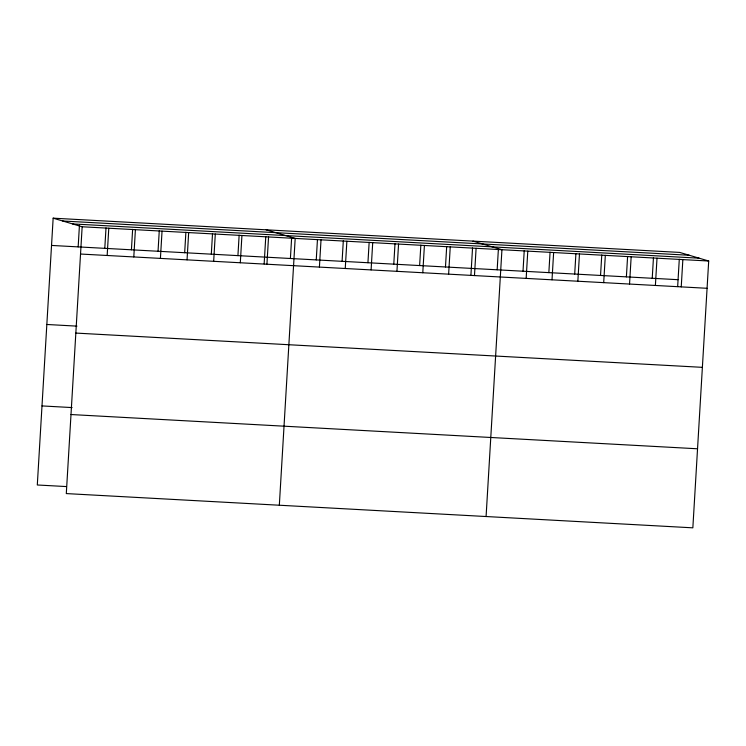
<?xml version="1.0" encoding="UTF-8"?>
<svg xmlns="http://www.w3.org/2000/svg" width="746" height="746" viewBox="0 0 746 746"><rect width="100%" height="100%" fill="white"/><g stroke="black" fill="none" stroke-linecap="round" stroke-linejoin="round"><path stroke-width="1.12" d="M53.152 218.168L82.153 226.765L66.301 493.582L692.847 527.832L708.7 261.016L679.699 252.418L53.152 218.168L37.3 484.984L66.245 486.56M78.162 246.889L79.44 225.301M104.785 248.353L106.007 227.894M107.163 255.486L108.785 228.22M131.417 249.807L132.629 229.348M133.795 256.95L135.408 229.675M158.04 251.262L159.262 230.803M160.418 258.405L162.041 231.129M184.672 252.717L185.885 232.258M187.05 259.86L188.663 232.584M211.304 254.172L212.517 233.722M213.673 261.314L215.296 234.039M237.927 255.626L239.14 235.176M240.305 262.769L241.928 235.503M264.149 263.953L265.772 236.631M266.928 264.224L268.551 236.958M290.399 258.498L291.621 238.039M279.33 505.228L295.183 238.412L266.173 229.815M316.248 259.906L317.46 239.457M319.409 267.096L321.022 239.82M342.088 261.324L343.309 240.865M345.249 268.513L346.871 241.238M367.937 262.732L369.149 242.282M371.098 269.921L372.711 242.646M393.785 264.149L394.998 243.7M396.937 271.339L398.56 244.063M419.625 265.567L420.847 245.108M422.786 272.747L424.409 245.471M445.474 266.975L446.686 246.525M448.626 274.164L450.248 246.889M470.913 275.265L472.535 247.933M474.475 275.572L476.097 248.306M497.162 269.8L498.375 249.35M486.084 516.53L501.937 249.714L472.936 241.117M523.011 271.218L524.224 250.759M526.163 278.398L527.786 251.132M548.851 272.626L550.063 252.176M552.012 279.815L553.635 252.54M574.7 274.043L575.912 253.584M577.852 281.223L579.474 253.957M600.539 275.451L601.761 255.001M603.7 282.641L605.323 255.365M626.388 276.869L627.6 256.41M629.54 284.049L631.163 256.783M652.228 278.277L653.449 257.827M655.389 285.466L657.012 258.191M677.666 286.567L679.289 259.244M681.238 286.884L682.851 259.608M62.72 221.002L689.267 255.263M72.586 223.921L699.133 258.181M82.153 226.765L708.7 261.016M51.53 245.434L678.077 279.694M80.531 254.032L707.077 288.292M46.839 324.482L76.941 326.133M75.84 333.08L702.387 367.34M42 405.927L72.101 407.577M71.001 414.534L697.547 448.784"/></g></svg>
